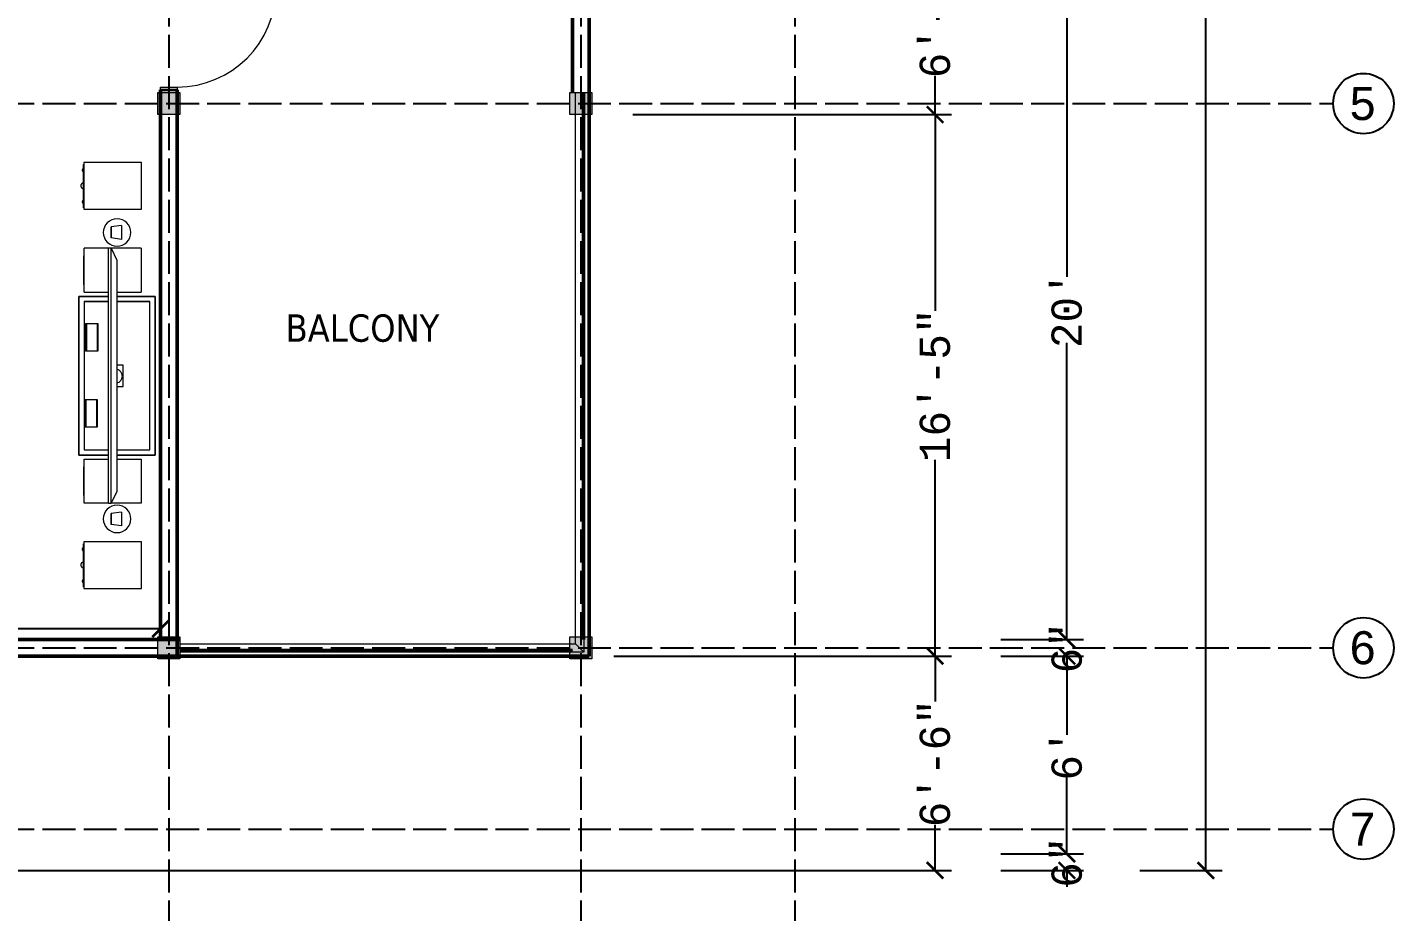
# Model space of a CAD drawing. Header units: inches. Extents: x 8351 to 42256, y 21052 to 33437.
# Drawn here: x 41758.7 to 42256.2, y 32509.7 to 32831.5 of the extents above; entities that cross this region are included whole.
import ezdxf

# ---------------------------------------------------------------- set-up
doc = ezdxf.new("R2010")
doc.units = ezdxf.units.IN
doc.header["$MEASUREMENT"] = 0
doc.linetypes.add('ACAD_ISO02W100', pattern=[15, 12, -3])
for name, color, linetype, lineweight in [('A-COLS', 52, 'Continuous', 9), ('A-DIM', 7, 'Continuous', 25), ('A-DOOR', 10, 'Continuous', 13), ('A-DOOR-FRAM', 31, 'Continuous', 20), ('A-FLOR-HRAL', 11, 'Continuous', 9), ('A-TEXT', 7, 'Continuous', 25), ('A-WALL', 7, 'Continuous', 35), ('I-FURN', 30, 'Continuous', 9)]:
    doc.layers.add(name, color=color, linetype=linetype, lineweight=lineweight)
doc.layers.add('A-FUNTURE', color=241, linetype='Continuous')
doc.layers.add('A-G-BEAM', color=8, linetype='ACAD_ISO02W100')
doc.styles.add('PDF Tahoma', font='tahoma.ttf')
doc.styles.get("Standard").update_dxf_attribs({"font": 'consolab.ttf', "height": 11})
doc.dimstyles.get("Standard").update_dxf_attribs({"dimtxt": 11, "dimasz": 6, "dimexe": 6, "dimexo": 16, "dimgap": 0.09, "dimtad": 0, "dimdec": 0, "dimzin": 0, "dimdsep": 46, "dimlunit": 4, "dimtxsty": 'Standard', "dimblk": 'ARCHTICK', "dimcen": 0.09, "dimclrd": 256, "dimclre": 256, "dimclrt": 256, "dimadec": 0, "dimazin": 0, "dimtfac": 1, "dimtdec": 0, "dimtix": 1, "dimtofl": 0, "dimtmove": 0, "dimatfit": 2, "dimldrblk": 'ARCHTICK', "dimfxl": 1, "dimtolj": 1, "dimtzin": 0, "dimlwd": -1, "dimlwe": -1, "dimarcsym": 0})

# ---------------------------------------------------------------- blocks, each defined once
blk = doc.blocks.new('Entertainment_Center_9063 - Entertainment_Center_9063-571366-UPPER-FLOOR')
at = {"layer": 'I-FURN'}
for p, q in [((25.87, 25.87), (-31.87, 25.87)), ((-31.87, 25.87), (-31.87, 11.92)), ((-31.87, 25.87), (25.87, 25.87)), ((-31.87, 11.92), (-31.87, 25.87)), ((25.87, 11.92), (25.87, 25.87)), ((25.87, 25.87), (25.87, 11.92)), ((-80.55, 20.92), (-80.55, -0.08)), ((-63.55, 20.92), (-80.55, 20.92)), ((-63.55, -0.08), (-63.55, 20.92)), ((-49.37, 20.83), (-33.37, 20.83)), ((-49.37, 20.83), (-49.37, 9.92)), ((-33.37, 11.92), (-33.37, 20.83)), ((-30, 24), (-30, 11.92)), ((24, 24), (-30, 24)), ((24, 24), (-30, 24)), ((-30, 11.92), (-30, 24)), ((24, 11.92), (24, 24)), ((24, 11.92), (24, 24)), ((27.37, 20.83), (43.37, 20.83)), ((27.37, 11.92), (27.37, 20.83)), ((43.37, 20.83), (43.37, 9.92)), ((57.45, 20.92), (57.45, -0.08)), ((74.45, 20.92), (57.45, 20.92)), ((74.45, -0.08), (74.45, 20.92)), ((-57.61, 13.63), (-52.61, 13.63)), ((-57.61, 13.63), (-57.11, 9.92)), ((-52.61, 13.63), (-53.11, 9.92)), ((-49.37, 9.92), (-45.08, 11.92)), ((-45.08, 11.92), (39.08, 11.92)), ((-6.87, 14.25), (-6.87, 11.92)), ((0.88, 14.25), (-6.87, 14.25)), ((0.88, 11.92), (0.88, 14.25)), ((39.08, 11.92), (43.37, 9.92)), ((46.61, 13.63), (51.61, 13.63)), ((46.61, 13.63), (47.11, 9.92)), ((51.61, 13.63), (51.11, 9.92)), ((-57.11, 9.92), (-53.11, 9.92)), ((-57.11, 9.86), (-57.11, 9.92)), ((-53.11, 9.92), (-57.11, 9.92)), ((-53.11, 9.86), (-57.11, 9.86)), ((-53.11, 9.92), (-53.11, 9.86)), ((43.37, 9.92), (-49.37, 9.92)), ((-49.37, 9.92), (-49.37, 8.92)), ((-49.37, 8.92), (-49.37, 0)), ((43.37, 8.92), (-49.37, 8.92)), ((-33.37, 0), (-33.37, 8.92)), ((-31.87, 8.92), (-31.87, -1.87)), ((-31.87, -1.87), (-31.87, 8.92)), ((-30, 8.92), (-30, 0)), ((-30, 0), (-30, 8.92)), ((24, 0), (24, 8.92)), ((24, 0), (24, 8.92)), ((25.87, -1.87), (25.87, 8.92)), ((25.87, 8.92), (25.87, -1.87)), ((27.37, 0), (27.37, 8.92)), ((43.37, 8.92), (43.37, 9.92)), ((43.37, 8.92), (43.37, 0)), ((47.11, 9.92), (51.11, 9.92)), ((47.11, 9.92), (47.11, 9.86)), ((51.11, 9.92), (47.11, 9.92)), ((51.11, 9.86), (47.11, 9.86)), ((51.11, 9.86), (51.11, 9.92)), ((-33.37, 0), (-49.37, 0)), ((-30, 0), (24, 0)), ((-30, 0), (24, 0)), ((-21.94, 4.97), (-11.94, 4.97)), ((-21.94, 4.82), (-21.94, 4.97)), ((-21.94, 0.97), (-21.94, 4.82)), ((-21.94, 4.82), (-11.94, 4.82)), ((-21.94, 0.54), (-21.94, 0.97)), ((-11.94, 0.97), (-21.94, 0.97)), ((-21.94, 0.54), (-11.94, 0.54)), ((-11.94, 4.97), (-11.94, 4.82)), ((-11.94, 4.82), (-11.94, 0.97)), ((-11.94, 0.97), (-11.94, 0.54)), ((5.69, 4.57), (5.69, 4.72)), ((5.69, 4.72), (15.69, 4.72)), ((5.69, 0.72), (5.69, 4.57)), ((5.69, 4.57), (15.69, 4.57)), ((5.69, 0.29), (5.69, 0.72)), ((15.69, 0.72), (5.69, 0.72)), ((5.69, 0.29), (15.69, 0.29)), ((15.69, 4.72), (15.69, 4.57)), ((15.69, 4.57), (15.69, 0.72)), ((15.69, 0.72), (15.69, 0.29)), ((43.37, 0), (27.37, 0)), ((-80.55, -0.08), (-63.55, -0.08)), ((-79.84, -0.08), (-79.84, -0.2)), ((-64.09, -0.2), (-79.84, -0.2)), ((-64.09, -0.2), (-64.09, -0.08)), ((-46.62, 0), (-46.62, -0.06)), ((-36.12, -0.06), (-46.62, -0.06)), ((-36.12, -0.06), (-36.12, 0)), ((-31.87, -1.87), (25.87, -1.87)), ((25.87, -1.87), (-31.87, -1.87)), ((30.12, 0), (30.12, -0.06)), ((40.62, -0.06), (30.12, -0.06)), ((40.62, -0.06), (40.62, 0)), ((57.45, -0.08), (74.45, -0.08)), ((58.13, -0.08), (58.13, -0.2)), ((73.88, -0.2), (58.13, -0.2)), ((73.88, -0.2), (73.88, -0.08))]:
    blk.add_line(p, q, dxfattribs=at)
at = {"layer": 'I-FURN', "flags": 128}
for points in [[(-78.28, -0.2), (-78.28, -0.22), (-78.28, -0.24), (-78.28, -0.26), (-78.28, -0.28), (-78.27, -0.3), (-78.27, -0.32), (-78.27, -0.34), (-78.26, -0.36), (-78.25, -0.38), (-78.25, -0.4), (-78.24, -0.42), (-78.23, -0.43), (-78.22, -0.45), (-78.21, -0.47), (-78.2, -0.49), (-78.19, -0.5), (-78.17, -0.52), (-78.16, -0.53), (-78.15, -0.55), (-78.13, -0.56), (-78.12, -0.58), (-78.1, -0.59), (-78.09, -0.6), (-78.07, -0.61), (-78.06, -0.62), (-78.04, -0.64), (-78.02, -0.65), (-78, -0.65), (-77.98, -0.66), (-77.97, -0.67), (-77.95, -0.68), (-77.93, -0.68), (-77.91, -0.69), (-77.89, -0.69), (-77.87, -0.7), (-77.85, -0.7), (-77.83, -0.7), (-77.81, -0.7), (-77.79, -0.7), (-77.77, -0.7), (-77.75, -0.7), (-77.73, -0.7), (-77.71, -0.7), (-77.69, -0.7), (-77.67, -0.69), (-77.65, -0.69), (-77.63, -0.68), (-77.61, -0.67), (-77.6, -0.67), (-77.58, -0.66), (-77.56, -0.65), (-77.54, -0.64), (-77.52, -0.63), (-77.51, -0.62), (-77.49, -0.61), (-77.47, -0.6), (-77.46, -0.58), (-77.44, -0.57), (-77.43, -0.56), (-77.42, -0.54), (-77.4, -0.53), (-77.39, -0.51), (-77.38, -0.5), (-77.37, -0.48), (-77.36, -0.46), (-77.35, -0.44), (-77.34, -0.43), (-77.33, -0.41), (-77.32, -0.39), (-77.31, -0.37), (-77.31, -0.35), (-77.3, -0.33), (-77.3, -0.31), (-77.29, -0.29), (-77.29, -0.27), (-77.29, -0.25), (-77.29, -0.23), (-77.29, -0.21), (-77.28, -0.2)], [(-73.1, -0.2), (-73.1, -0.24), (-73.1, -0.28), (-73.09, -0.32), (-73.09, -0.36), (-73.08, -0.4), (-73.07, -0.44), (-73.06, -0.48), (-73.05, -0.52), (-73.04, -0.56), (-73.02, -0.59), (-73.01, -0.63), (-72.99, -0.67), (-72.97, -0.7), (-72.95, -0.74), (-72.93, -0.77), (-72.9, -0.8), (-72.88, -0.83), (-72.85, -0.86), (-72.83, -0.89), (-72.8, -0.92), (-72.77, -0.95), (-72.74, -0.97), (-72.71, -1), (-72.68, -1.02), (-72.64, -1.05), (-72.61, -1.07), (-72.57, -1.09), (-72.54, -1.1), (-72.5, -1.12), (-72.46, -1.14), (-72.43, -1.15), (-72.39, -1.16), (-72.35, -1.17), (-72.31, -1.18), (-72.27, -1.19), (-72.23, -1.2), (-72.19, -1.2), (-72.15, -1.2), (-72.11, -1.2), (-72.07, -1.2), (-72.03, -1.2), (-71.99, -1.2), (-71.95, -1.19), (-71.91, -1.19), (-71.87, -1.18), (-71.84, -1.17), (-71.8, -1.16), (-71.76, -1.14), (-71.72, -1.13), (-71.69, -1.11), (-71.65, -1.1), (-71.61, -1.08), (-71.58, -1.06), (-71.55, -1.04), (-71.51, -1.01), (-71.48, -0.99), (-71.45, -0.96), (-71.42, -0.94), (-71.39, -0.91), (-71.36, -0.88), (-71.34, -0.85), (-71.31, -0.82), (-71.29, -0.79), (-71.27, -0.75), (-71.25, -0.72), (-71.23, -0.68), (-71.21, -0.65), (-71.19, -0.61), (-71.17, -0.58), (-71.16, -0.54), (-71.15, -0.5), (-71.14, -0.46), (-71.13, -0.42), (-71.12, -0.38), (-71.11, -0.35), (-71.11, -0.31), (-71.1, -0.27), (-71.1, -0.23), (-71.1, -0.2)], [(-66.73, -0.2), (-66.73, -0.22), (-66.73, -0.24), (-66.73, -0.26), (-66.73, -0.28), (-66.72, -0.3), (-66.72, -0.32), (-66.71, -0.34), (-66.71, -0.36), (-66.7, -0.38), (-66.69, -0.4), (-66.69, -0.42), (-66.68, -0.43), (-66.67, -0.45), (-66.66, -0.47), (-66.65, -0.49), (-66.63, -0.5), (-66.62, -0.52), (-66.61, -0.53), (-66.6, -0.55), (-66.58, -0.56), (-66.57, -0.58), (-66.55, -0.59), (-66.54, -0.6), (-66.52, -0.61), (-66.5, -0.62), (-66.49, -0.64), (-66.47, -0.65), (-66.45, -0.65), (-66.43, -0.66), (-66.41, -0.67), (-66.4, -0.68), (-66.38, -0.68), (-66.36, -0.69), (-66.34, -0.69), (-66.32, -0.7), (-66.3, -0.7), (-66.28, -0.7), (-66.26, -0.7), (-66.24, -0.7), (-66.22, -0.7), (-66.2, -0.7), (-66.18, -0.7), (-66.16, -0.7), (-66.14, -0.7), (-66.12, -0.69), (-66.1, -0.69), (-66.08, -0.68), (-66.06, -0.67), (-66.04, -0.67), (-66.03, -0.66), (-66.01, -0.65), (-65.99, -0.64), (-65.97, -0.63), (-65.96, -0.62), (-65.94, -0.61), (-65.92, -0.6), (-65.91, -0.58), (-65.89, -0.57), (-65.88, -0.56), (-65.86, -0.54), (-65.85, -0.53), (-65.84, -0.51), (-65.83, -0.5), (-65.82, -0.48), (-65.8, -0.46), (-65.79, -0.44), (-65.79, -0.43), (-65.78, -0.41), (-65.77, -0.39), (-65.76, -0.37), (-65.76, -0.35), (-65.75, -0.33), (-65.75, -0.31), (-65.74, -0.29), (-65.74, -0.27), (-65.74, -0.25), (-65.73, -0.23), (-65.73, -0.21), (-65.73, -0.2)], [(59.68, -0.2), (59.68, -0.22), (59.68, -0.24), (59.68, -0.26), (59.68, -0.28), (59.69, -0.3), (59.69, -0.32), (59.7, -0.34), (59.7, -0.36), (59.71, -0.38), (59.72, -0.4), (59.73, -0.42), (59.73, -0.43), (59.74, -0.45), (59.75, -0.47), (59.77, -0.49), (59.78, -0.5), (59.79, -0.52), (59.8, -0.53), (59.82, -0.55), (59.83, -0.56), (59.84, -0.58), (59.86, -0.59), (59.88, -0.6), (59.89, -0.61), (59.91, -0.62), (59.92, -0.64), (59.94, -0.65), (59.96, -0.65), (59.98, -0.66), (60, -0.67), (60.02, -0.68), (60.03, -0.68), (60.05, -0.69), (60.07, -0.69), (60.09, -0.7), (60.11, -0.7), (60.13, -0.7), (60.15, -0.7), (60.17, -0.7), (60.19, -0.7), (60.21, -0.7), (60.23, -0.7), (60.25, -0.7), (60.27, -0.7), (60.29, -0.69), (60.31, -0.69), (60.33, -0.68), (60.35, -0.67), (60.37, -0.67), (60.39, -0.66), (60.4, -0.65), (60.42, -0.64), (60.44, -0.63), (60.46, -0.62), (60.47, -0.61), (60.49, -0.6), (60.5, -0.58), (60.52, -0.57), (60.53, -0.56), (60.55, -0.54), (60.56, -0.53), (60.57, -0.51), (60.58, -0.5), (60.6, -0.48), (60.61, -0.46), (60.62, -0.44), (60.63, -0.43), (60.63, -0.41), (60.64, -0.39), (60.65, -0.37), (60.66, -0.35), (60.66, -0.33), (60.67, -0.31), (60.67, -0.29), (60.67, -0.27), (60.68, -0.25), (60.68, -0.23), (60.68, -0.21), (60.68, -0.2)], [(64.86, -0.2), (64.86, -0.24), (64.86, -0.28), (64.87, -0.32), (64.87, -0.36), (64.88, -0.4), (64.89, -0.44), (64.9, -0.48), (64.91, -0.52), (64.93, -0.56), (64.94, -0.59), (64.96, -0.63), (64.97, -0.67), (64.99, -0.7), (65.01, -0.74), (65.04, -0.77), (65.06, -0.8), (65.08, -0.83), (65.11, -0.86), (65.14, -0.89), (65.16, -0.92), (65.19, -0.95), (65.22, -0.97), (65.26, -1), (65.29, -1.02), (65.32, -1.05), (65.35, -1.07), (65.39, -1.09), (65.43, -1.1), (65.46, -1.12), (65.5, -1.14), (65.54, -1.15), (65.57, -1.16), (65.61, -1.17), (65.65, -1.18), (65.69, -1.19), (65.73, -1.2), (65.77, -1.2), (65.81, -1.2), (65.85, -1.2), (65.89, -1.2), (65.93, -1.2), (65.97, -1.2), (66.01, -1.19), (66.05, -1.19), (66.09, -1.18), (66.13, -1.17), (66.17, -1.16), (66.2, -1.14), (66.24, -1.13), (66.28, -1.11), (66.31, -1.1), (66.35, -1.08), (66.38, -1.06), (66.42, -1.04), (66.45, -1.01), (66.48, -0.99), (66.51, -0.96), (66.54, -0.94), (66.57, -0.91), (66.6, -0.88), (66.62, -0.85), (66.65, -0.82), (66.67, -0.79), (66.7, -0.75), (66.72, -0.72), (66.74, -0.68), (66.76, -0.65), (66.77, -0.61), (66.79, -0.58), (66.8, -0.54), (66.82, -0.5), (66.83, -0.46), (66.84, -0.42), (66.84, -0.38), (66.85, -0.35), (66.86, -0.31), (66.86, -0.27), (66.86, -0.23), (66.86, -0.2)], [(71.23, -0.2), (71.23, -0.22), (71.23, -0.24), (71.23, -0.26), (71.24, -0.28), (71.24, -0.3), (71.24, -0.32), (71.25, -0.34), (71.26, -0.36), (71.26, -0.38), (71.27, -0.4), (71.28, -0.42), (71.29, -0.43), (71.3, -0.45), (71.31, -0.47), (71.32, -0.49), (71.33, -0.5), (71.34, -0.52), (71.35, -0.53), (71.37, -0.55), (71.38, -0.56), (71.4, -0.58), (71.41, -0.59), (71.43, -0.6), (71.44, -0.61), (71.46, -0.62), (71.48, -0.64), (71.49, -0.65), (71.51, -0.65), (71.53, -0.66), (71.55, -0.67), (71.57, -0.68), (71.59, -0.68), (71.61, -0.69), (71.63, -0.69), (71.64, -0.7), (71.66, -0.7), (71.68, -0.7), (71.7, -0.7), (71.72, -0.7), (71.74, -0.7), (71.76, -0.7), (71.78, -0.7), (71.8, -0.7), (71.82, -0.7), (71.84, -0.69), (71.86, -0.69), (71.88, -0.68), (71.9, -0.67), (71.92, -0.67), (71.94, -0.66), (71.96, -0.65), (71.97, -0.64), (71.99, -0.63), (72.01, -0.62), (72.02, -0.61), (72.04, -0.6), (72.06, -0.58), (72.07, -0.57), (72.08, -0.56), (72.1, -0.54), (72.11, -0.53), (72.12, -0.51), (72.14, -0.5), (72.15, -0.48), (72.16, -0.46), (72.17, -0.44), (72.18, -0.43), (72.19, -0.41), (72.19, -0.39), (72.2, -0.37), (72.21, -0.35), (72.21, -0.33), (72.22, -0.31), (72.22, -0.29), (72.22, -0.27), (72.23, -0.25), (72.23, -0.23), (72.23, -0.21), (72.23, -0.2)]]:
    blk.add_lwpolyline(points, dxfattribs=at)
at = {"layer": 'I-FURN'}
for centre, radius, start, end in [((-55.11, 12), 5, 360, 180), ((49.11, 12), 5, 0, 180), ((-55.11, 12), 5, 180, 360), ((-2.85, 11.4), 2.55, 11.821, 168.179), ((49.11, 12), 5, 180, 360)]:
    blk.add_arc(centre, radius, start, end, dxfattribs=at)
for points in [[(25.87, 25.87), (25.87, 25.87), (25.87, 25.87), (25.87, 25.87)], [(25.87, 25.87), (25.87, 25.87), (25.87, 25.87), (25.87, 25.87)], [(-31.87, -1.87), (-31.87, -1.87), (-31.87, -1.87), (-31.87, -1.87)], [(-31.87, -1.87), (-31.87, -1.87), (-31.87, -1.87), (-31.87, -1.87)], [(25.87, -1.87), (25.87, -1.87), (25.87, -1.87), (25.87, -1.87)], [(25.87, -1.87), (25.87, -1.87), (25.87, -1.87), (25.87, -1.87)]]:
    blk.add_open_spline(points, degree=3, dxfattribs=at)
blk = doc.blocks.new('M_Door-Interior-Single-3_Panel_Vert-Wood - M_Door-Interior-Single-3_Panel_Vert-Wood-325323-B-FLOOR-PLAN')
at = {"layer": 'A-DOOR', "lineweight": 20}
for p, q in [((16.62, -2.88), (18, -2.88)), ((16.62, -38.88), (16.62, -2.88)), ((18, -2.88), (18, -38.88)), ((18, -38.88), (16.62, -38.88))]:
    blk.add_line(p, q, dxfattribs=at)
at = {"layer": 'A-DOOR', "lineweight": 9}
blk.add_arc((18, -2.88), 36, 180, 270, dxfattribs=at)
at = {"layer": 'A-DOOR-FRAM'}
for p, q in [((-18.98, 3.13), (-18, 3.13)), ((-18.98, -2.88), (-18.98, 3.13)), ((-18, 3.13), (-18, -2.88)), ((18, 3.13), (18.98, 3.13)), ((18, -2.88), (18, 3.13)), ((18.98, 3.13), (18.98, -2.88)), ((-18, -2.88), (-18.98, -2.88)), ((18.98, -2.88), (18, -2.88))]:
    blk.add_line(p, q, dxfattribs=at)
blk = doc.blocks.new('_ArchTick')
at = {"color": 0, "linetype": 'ByBlock', "const_width": 0.15}
blk.add_lwpolyline([(-0.5, -0.5), (0.5, 0.5)], dxfattribs=at)
blk = doc.blocks.new('*D174')
at = {"layer": 'A-DIM', "transparency": 16777216}
for p, q in [((42057.2, 32872.72), (42095.2, 32872.72)), ((42089.2, 32872.72), (42089.2, 32858.63)), ((42089.2, 32799.72), (42089.2, 32813.8)), ((41979.2, 32799.72), (42095.2, 32799.72))]:
    blk.add_line(p, q, dxfattribs=at)
at = {"layer": 'Defpoints', "color": 0, "transparency": 16777216}
for p in [(42041.2, 32872.72), (41963.2, 32799.72), (42089.2, 32799.72)]:
    blk.add_point(p, dxfattribs=at)
at = {"layer": 'A-DIM', "transparency": 16777216, "xscale": 6, "yscale": 6, "zscale": 6}
for p, rotation in [((42089.2, 32872.72), 90), ((42089.2, 32799.72), 270)]:
    blk.add_blockref('_ArchTick', p, dxfattribs=dict(at, rotation=rotation))
at = {"layer": 'A-DIM', "transparency": 16777216, "insert": (42089.2, 32836.22), "char_height": 11, "attachment_point": 5, "rotation": 90}
blk.add_mtext('\\A1;6\'-1"', dxfattribs=at)
blk = doc.blocks.new('*D175')
at = {"layer": 'A-DIM', "transparency": 16777216}
for p, q in [((41979.2, 32799.72), (42095.2, 32799.72)), ((42089.2, 32799.72), (42089.2, 32728.3)), ((42089.2, 32602.72), (42089.2, 32674.14)), ((41972.2, 32602.72), (42095.2, 32602.72))]:
    blk.add_line(p, q, dxfattribs=at)
at = {"layer": 'Defpoints', "color": 0, "transparency": 16777216}
for p in [(41963.2, 32799.72), (41956.2, 32602.72), (42089.2, 32602.72)]:
    blk.add_point(p, dxfattribs=at)
at = {"layer": 'A-DIM', "transparency": 16777216, "xscale": 6, "yscale": 6, "zscale": 6}
for p, rotation in [((42089.2, 32799.72), 90), ((42089.2, 32602.72), 270)]:
    blk.add_blockref('_ArchTick', p, dxfattribs=dict(at, rotation=rotation))
at = {"layer": 'A-DIM', "transparency": 16777216, "insert": (42089.2, 32701.22), "char_height": 11, "attachment_point": 5, "rotation": 90}
blk.add_mtext('\\A1;16\'-5"', dxfattribs=at)
blk = doc.blocks.new('*D176')
at = {"layer": 'A-DIM', "transparency": 16777216}
for p, q in [((41972.2, 32602.72), (42095.2, 32602.72)), ((42089.2, 32602.72), (42089.2, 32586.13)), ((42089.2, 32524.72), (42089.2, 32541.3)), ((41751.2, 32524.72), (42095.2, 32524.72))]:
    blk.add_line(p, q, dxfattribs=at)
at = {"layer": 'Defpoints', "color": 0, "transparency": 16777216}
for p in [(41956.2, 32602.72), (41735.2, 32524.72), (42089.2, 32524.72)]:
    blk.add_point(p, dxfattribs=at)
at = {"layer": 'A-DIM', "transparency": 16777216, "xscale": 6, "yscale": 6, "zscale": 6}
for p, rotation in [((42089.2, 32602.72), 90), ((42089.2, 32524.72), 270)]:
    blk.add_blockref('_ArchTick', p, dxfattribs=dict(at, rotation=rotation))
at = {"layer": 'A-DIM', "transparency": 16777216, "insert": (42089.2, 32563.72), "char_height": 11, "attachment_point": 5, "rotation": 90}
blk.add_mtext('\\A1;6\'-6"', dxfattribs=at)
blk = doc.blocks.new('*D182')
at = {"layer": 'A-DIM', "transparency": 16777216}
for p, q in [((41561.2, 32625.72), (41561.2, 32618.63)), ((41807.2, 32625.72), (41807.2, 32618.63)), ((41561.2, 32612.63), (41657.15, 32612.63)), ((41807.2, 32612.63), (41711.25, 32612.63))]:
    blk.add_line(p, q, dxfattribs=at)
at = {"layer": 'Defpoints', "color": 0, "transparency": 16777216}
for p in [(41561.2, 32612.63), (41561.2, 32609.72), (41807.2, 32609.72)]:
    blk.add_point(p, dxfattribs=at)
at = {"layer": 'A-DIM', "transparency": 16777216, "xscale": 6, "yscale": 6, "zscale": 6, "rotation": 180}
blk.add_blockref('_ArchTick', (41561.2, 32612.63), dxfattribs=at)
at = {"layer": 'A-DIM', "transparency": 16777216, "xscale": 6, "yscale": 6, "zscale": 6}
blk.add_blockref('_ArchTick', (41807.2, 32612.63), dxfattribs=at)
at = {"layer": 'A-DIM', "transparency": 16777216, "insert": (41684.2, 32612.63), "char_height": 11, "attachment_point": 5}
blk.add_mtext('\\A1;20\'-6"', dxfattribs=at)

msp = doc.modelspace()

# ---------------------------------------------------------------- hatches: boundary and pattern name
at = {"layer": 'A-COLS'}
h = msp.add_hatch(color=1, dxfattribs=at)
h.dxf.hatch_style = 1
h.paths.add_polyline_path([(41814.2, 32799.72), (41814.2, 32807.72), (41806.2, 32807.72), (41806.2, 32799.72)])
h = msp.add_hatch(color=1, dxfattribs=at)
h.dxf.hatch_style = 1
h.paths.add_polyline_path([(41964.2, 32799.72), (41964.2, 32807.72), (41956.2, 32807.72), (41956.2, 32799.72)])
h = msp.add_hatch(color=1, dxfattribs=at)
h.dxf.hatch_style = 1
h.paths.add_polyline_path([(41814.2, 32601.72), (41814.2, 32609.72), (41806.2, 32609.72), (41806.2, 32601.72)])
h = msp.add_hatch(color=1, dxfattribs=at)
h.dxf.hatch_style = 1
h.paths.add_polyline_path([(41964.2, 32601.72), (41964.2, 32609.72), (41956.2, 32609.72), (41956.2, 32601.72)])

# ---------------------------------------------------------------- linework, layer by layer
at = {"layer": 'A-COLS', "color": 7}
for points in [[(41806.2, 32807.72), (41814.2, 32807.72), (41814.2, 32799.72), (41806.2, 32799.72)], [(41956.2, 32807.72), (41964.2, 32807.72), (41964.2, 32799.72), (41956.2, 32799.72)], [(41806.2, 32609.72), (41814.2, 32609.72), (41814.2, 32601.72), (41806.2, 32601.72)], [(41956.2, 32609.72), (41964.2, 32609.72), (41964.2, 32601.72), (41956.2, 32601.72)]]:
    msp.add_lwpolyline(points, close=True, dxfattribs=at)
at = {"layer": 'A-DIM'}
for p, q in [((42187.79, 32524.72), (42187.79, 32860.86)), ((42137.2, 32848.72), (42137.2, 32740.71)), ((42137.2, 32608.72), (42137.2, 32716.72)), ((42137.2, 32608.72), (42137.2, 32614.72)), ((42113.2, 32608.72), (42143.2, 32608.72)), ((42113.2, 32608.72), (42143.2, 32608.72)), ((42113.2, 32602.72), (42143.2, 32602.72)), ((42113.2, 32602.72), (42143.2, 32602.72)), ((42137.2, 32602.72), (42137.2, 32596.72)), ((42137.2, 32602.72), (42137.2, 32574.08)), ((42137.2, 32530.72), (42137.2, 32559.36)), ((42137.2, 32530.72), (42137.2, 32536.72)), ((42113.2, 32530.72), (42143.2, 32530.72)), ((42113.2, 32530.72), (42143.2, 32530.72)), ((42113.2, 32524.72), (42143.2, 32524.72)), ((42137.2, 32524.72), (42137.2, 32518.72)), ((42163.79, 32524.72), (42193.79, 32524.72))]:
    msp.add_line(p, q, dxfattribs=at)
at = {"layer": 'A-FLOR-HRAL'}
for p, q in [((41958.27, 32607.17), (41958.27, 32807.72)), ((41961.27, 32807.72), (41961.27, 32604.17)), ((41814.2, 32607.17), (41958.27, 32607.17)), ((41961.27, 32604.17), (41814.2, 32604.17))]:
    msp.add_line(p, q, dxfattribs=at)
msp.add_open_spline([(41961.27, 32604.17), (41961.27, 32604.17), (41961.25, 32604.19), (41961.15, 32604.28), (41961.02, 32604.42), (41960.89, 32604.55), (41960.78, 32604.66), (41960.66, 32604.78), (41960.52, 32604.91), (41960.38, 32605.05), (41960.24, 32605.2), (41960.09, 32605.35), (41959.93, 32605.51), (41959.77, 32605.67), (41959.62, 32605.82), (41959.46, 32605.98), (41959.31, 32606.13), (41959.16, 32606.28), (41959.02, 32606.42), (41958.89, 32606.55), (41958.77, 32606.67), (41958.66, 32606.78), (41958.52, 32606.91), (41958.39, 32607.05), (41958.3, 32607.14), (41958.27, 32607.17), (41958.27, 32607.17)], degree=3, knots=[0, 0, 0, 0, 0.066667, 0.133333, 0.2, 0.233333, 0.266667, 0.3, 0.333333, 0.366667, 0.4, 0.433333, 0.466667, 0.5, 0.533333, 0.566667, 0.6, 0.633333, 0.666667, 0.7, 0.733333, 0.766667, 0.8, 0.866667, 0.933333, 1, 1, 1, 1], dxfattribs=at)
at = {"layer": 'A-G-BEAM'}
for p, q in [((41810.2, 33413.72), (41810.2, 32332.72)), ((41960.2, 33413.72), (41960.2, 32332.72)), ((42038.2, 33413.72), (42038.2, 32332.72)), ((41284.2, 32803.72), (42234.2, 32803.72)), ((41284.2, 32605.72), (42234.2, 32605.72)), ((41284.2, 32539.72), (42234.2, 32539.72))]:
    msp.add_line(p, q, dxfattribs=at)
at = {"layer": 'A-G-BEAM', "color": 7, "linetype": 'Continuous'}
for centre in [(42245.2, 32803.72), (42245.2, 32605.72), (42245.2, 32539.72)]:
    msp.add_circle(centre, 11, dxfattribs=at)
at = {"layer": 'A-WALL', "lineweight": 50}
for p, q in [((41957.2, 32807.72), (41957.2, 32848.72)), ((41963.2, 32807.72), (41963.2, 32848.72)), ((41807.2, 32808.73), (41807.2, 32608.72)), ((41807.2, 32807.72), (41807.2, 32806.72)), ((41813.2, 32602.72), (41813.2, 32808.73)), ((41961.2, 32807.72), (41961.2, 32608.72)), ((41963.2, 32602.72), (41963.2, 32807.72)), ((41814.2, 32608.72), (41699.2, 32608.72)), ((41957.2, 32604.72), (41814.2, 32604.72)), ((41735.2, 32602.72), (41963.2, 32602.72))]:
    msp.add_line(p, q, dxfattribs=at)
at = {"layer": 'A-WALL'}
msp.add_line((41807.2, 32808.73), (41813.2, 32808.73), dxfattribs=at)

# ---------------------------------------------------------------- block references
at = {"layer": 'A-DIM', "xscale": 6, "yscale": 6, "zscale": 6}
for p, rotation in [((42137.2, 32608.72), 270), ((42137.2, 32608.72), 270), ((42137.2, 32602.72), 90), ((42137.2, 32602.72), 90), ((42137.2, 32530.72), 270), ((42137.2, 32530.72), 270), ((42137.2, 32524.72), 90), ((42187.79, 32524.72), 270)]:
    msp.add_blockref('_ArchTick', p, dxfattribs=dict(at, rotation=rotation))
at = {"layer": 'A-DOOR', "rotation": 89.99999999999993}
msp.add_blockref('M_Door-Interior-Single-3_Panel_Vert-Wood - M_Door-Interior-Single-3_Panel_Vert-Wood-325323-B-FLOOR-PLAN', (41810.33, 32827.72), dxfattribs=at)
at = {"layer": 'A-FUNTURE', "ltscale": 120, "rotation": 270}
msp.add_blockref('Entertainment_Center_9063 - Entertainment_Center_9063-571366-UPPER-FLOOR', (41779.33, 32701.72), dxfattribs=at)

# ---------------------------------------------------------------- texts
at = {"layer": 'A-DIM', "char_height": 11, "attachment_point": 5, "rotation": 90}
for s, insert in [("\\A1;20'", (42137.2, 32728.72)), ('\\A1;6"', (42137.2, 32605.72)), ("\\A1;6'", (42137.2, 32566.72)), ('\\A1;6"', (42137.2, 32527.72))]:
    msp.add_mtext(s, dxfattribs=dict(at, insert=insert))
at = {"layer": 'A-G-BEAM', "color": 7, "char_height": 12, "attachment_point": 1}
for s, insert in [('5 ', (42239.81, 32809.74)), ('6 ', (42239.81, 32611.74)), ('7 ', (42239.81, 32545.74))]:
    msp.add_mtext_dynamic_manual_height_columns(s, width=13.2112, gutter_width=60, heights=[0], dxfattribs=dict(at, insert=insert))
at = {"layer": 'A-TEXT', "color": 7, "insert": (41852.73, 32716.88), "char_height": 9.944, "attachment_point": 7, "style": 'PDF Tahoma'}
msp.add_mtext('BALCONY', dxfattribs=at)

# ---------------------------------------------------------------- dimensions: what is measured, and where the dimension line sits
at = {"layer": 'A-DIM'}
for base, p1, p2, picture, middle in [((42089.2, 32799.72), (42041.2, 32872.72), (41963.2, 32799.72), '*D174', (42089.2, 32836.22)), ((42089.2, 32602.72), (41963.2, 32799.72), (41956.2, 32602.72), '*D175', (42089.2, 32701.22)), ((42089.2, 32524.72), (41956.2, 32602.72), (41735.2, 32524.72), '*D176', (42089.2, 32563.72))]:
    dim = msp.add_linear_dim(base=base, p1=p1, p2=p2, angle=90, dimstyle='Standard', override={"dimtmove": 1}, dxfattribs=at)
    dim.commit()
    dim.dimension.update_dxf_attribs({"geometry": picture, "text_midpoint": middle})
dim = msp.add_linear_dim(base=(41561.2, 32612.63), p1=(41807.2, 32609.72), p2=(41561.2, 32609.72), dimstyle='Standard', dxfattribs=at)
dim.commit()
dim.dimension.update_dxf_attribs({"geometry": '*D182', "text_midpoint": (41684.2, 32612.63)})

doc.saveas('drawing.dxf')
